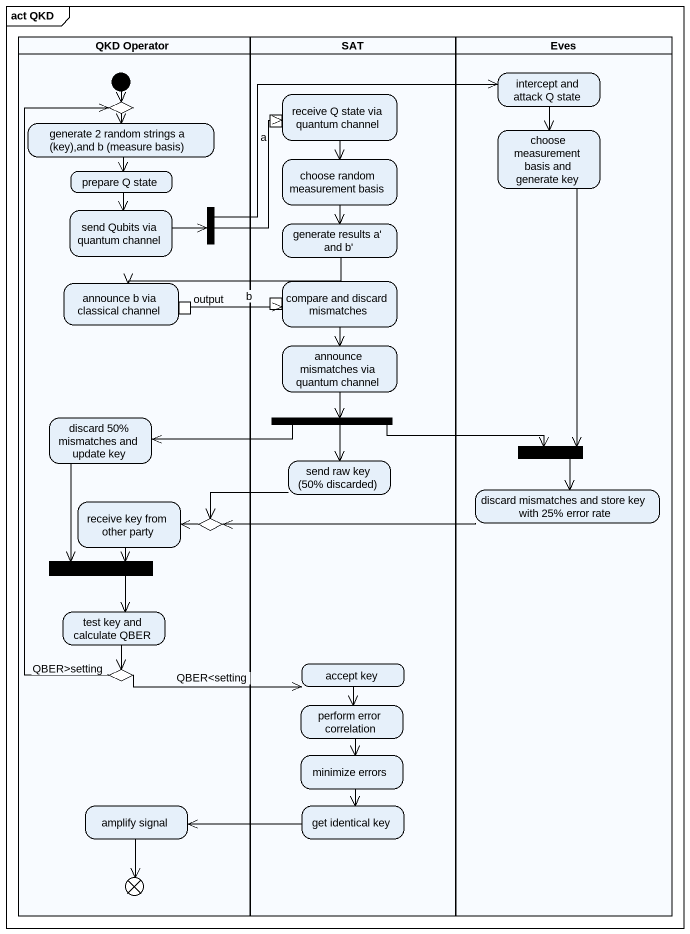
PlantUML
@startuml
mainframe act QKD
hide empty description
state "QKD Operator" as QKD_Operator <<partition>> {
  state choice1 <<choice>>
  state "generate 2 random strings a (key),and b (measure basis)" as generate_2_random_strings_a
  state "prepare Q state" as prepare_Q_state
  state fork1 <<fork>>
  state "send Qubits via quantum channel" as send_Qubits_via_quantum
  state "announce b via classical channel" as announce_b_via_classical {
    state output <<outputPin>>
  }
  state "discard 50% mismatches and update key" as discard_50_mismatches_and
  state "receive key from other party" as receive_key_from_other_party
  state choice2 <<choice>>
  state fork4 <<join>>
  state "test key and calculate QBER" as test_key_and_calculate_QBER
  state choice3 <<choice>>
  state "amplify signal" as amplify_signal
  state flowfinal1 <<end>>
  [*] --> choice1
}
state SAT <<partition>> {
  state "receive Q state via quantum channel" as receive_Q_state_via_quantum {
    state a <<inputPin>>
  }
  state "choose random measurement basis" as choose_random_measurement
  state "generate results a' and b'" as generate_results_a_and_b
  state "compare and discard mismatches" as compare_and_discard {
    state b <<inputPin>>
  }
  state "announce mismatches via quantum channel" as announce_mismatches_via
  state fork2 <<fork>>
  state "send raw key (50% discarded)" as send_raw_key_50_discarded
  state "accept key" as accept_key
  state "perform error correlation" as perform_error_correlation
  state "minimize errors" as minimize_errors
  state "get identical key" as get_identical_key
}
state Eves <<partition>> {
  state "intercept and attack Q state" as intercept_and_attack_Q_state
  state "choose measurement basis and generate key" as choose_measurement_basis
  state fork3 <<join>>
  state "discard mismatches and store key with 25% error rate" as discard_mismatches_and
}
choice1 --> generate_2_random_strings_a
receive_Q_state_via_quantum --> choose_random_measurement
intercept_and_attack_Q_state --> choose_measurement_basis
generate_2_random_strings_a --> prepare_Q_state
choose_random_measurement --> generate_results_a_and_b
choose_measurement_basis --> fork3
prepare_Q_state --> send_Qubits_via_quantum
fork1 -up-> receive_Q_state_via_quantum
fork1 -right-> intercept_and_attack_Q_state
send_Qubits_via_quantum -right-> fork1
generate_results_a_and_b -left-> announce_b_via_classical
announce_b_via_classical -right-> compare_and_discard
compare_and_discard --> announce_mismatches_via
announce_mismatches_via --> fork2
discard_50_mismatches_and --> fork4
fork2 -left-> discard_50_mismatches_and
fork2 --> send_raw_key_50_discarded
fork2 -right-> fork3
send_raw_key_50_discarded -left-> choice2
fork3 --> discard_mismatches_and
receive_key_from_other_party --> fork4
choice2 -left-> receive_key_from_other_party
discard_mismatches_and -left-> choice2
fork4 --> test_key_and_calculate_QBER
test_key_and_calculate_QBER --> choice3
choice3 -up-> choice1 : QBER>setting
choice3 -right-> accept_key : QBER<setting
accept_key --> perform_error_correlation
perform_error_correlation --> minimize_errors
minimize_errors --> get_identical_key
amplify_signal --> flowfinal1
get_identical_key -left-> amplify_signal
@enduml
